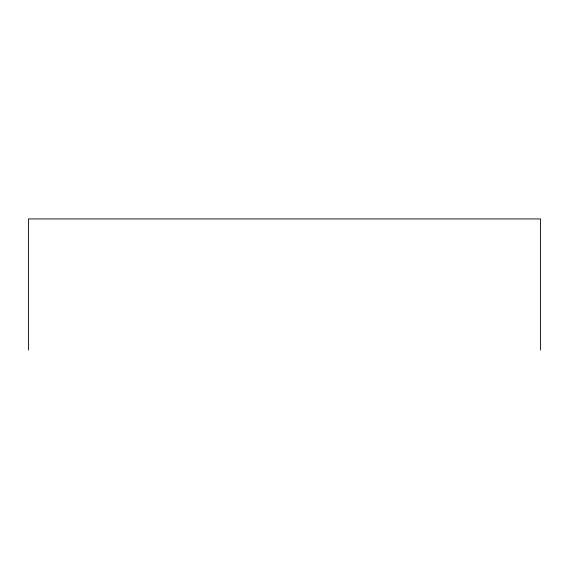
<?xml version="1.0" encoding="UTF-8"?>
<svg xmlns="http://www.w3.org/2000/svg" width="569" height="569" viewBox="0 0 569 569"><rect width="100%" height="100%" fill="white"/><g stroke="black" fill="none" stroke-linecap="round" stroke-linejoin="round"><path stroke-width="0.85" d="M540.55 350.063L540.55 218.937L28.45 218.937L28.45 350.063"/></g></svg>
